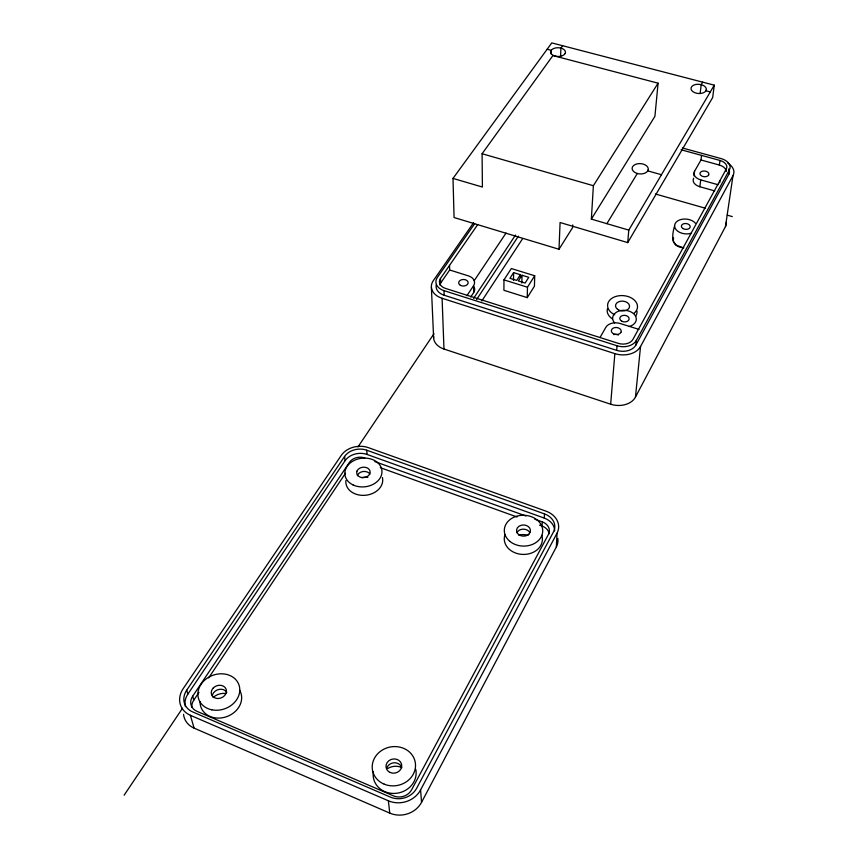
<?xml version="1.0" encoding="UTF-8"?>
<svg xmlns="http://www.w3.org/2000/svg" width="858" height="858" viewBox="0 0 858 858"><rect width="100%" height="100%" fill="white"/><g stroke="black" fill="none" stroke-linecap="round" stroke-linejoin="round"><path stroke-width="1.29" d="M503.968 279.869L503.914 290.294L527.252 297.629L534.437 286.197L534.695 275.772L511.336 268.543L503.968 279.869L527.466 287.216L527.252 297.629M513.524 280.448L513.61 272.63L520.345 274.721L520.302 277.327M521.868 283.054L521.996 275.236L528.753 277.327L525.128 283.043L518.35 280.931L521.996 275.236M551.168 54.011L551.286 50.322L547.147 49.238M549.152 533.719A11.776 9.459 2.5 0 0 542.117 526.051L542.267 521.868L534.716 519.154M560.585 56.735L560.907 48.145L562.634 45.731M554.633 530.92A17.021 13.653 2.5 0 0 544.304 518.103L544.465 513.888L366.698 450.203A16.484 12.645 -6.5 0 0 344.573 456.456L186.712 690.175A19.123 15.862 -21.2 0 0 192.621 711.904L390.39 797.103A19.52 17.686 -11.7 0 0 416.656 788.255L553.474 531.939A17.085 13.664 2.5 0 0 544.465 513.888M558.998 249.26L560.081 222.522L627.724 242.599L712.676 97.533L714.274 85.167L551.769 42.9L452.992 178.4L454.075 217.535L558.998 249.26L572.597 227.595L572.726 224.914M556.349 546.954L557.014 533.215A20.914 16.731 2.5 0 0 545.967 511.143L368.404 447.651A20.184 15.476 -6.5 0 0 341.334 455.287L183.172 688.663A23.423 19.423 -21.2 0 0 190.369 715.282L194.101 728.131L389.757 813.105A23.606 21.514 -12.3 0 0 421.546 802.327L556.349 546.954A20.689 16.677 2.6 0 0 557.818 538.406M714.274 85.167L628.785 230.116L591.355 219.101L593.382 185.703L658.086 83.183L552.917 55.566L482.089 153.743L482.4 187.044L452.992 178.4M433.622 336.529A18.361 13.16 -1.7 0 0 443.972 349.034L610.66 404.204L614.864 353.625A19.777 14.125 4.6 0 0 640.551 346.471L733 175.59A17.836 11.293 5.7 0 0 727.809 163.149M436.347 284.545A14.254 9.899 -1.7 0 0 444.154 295.227L616.677 350.354L617.052 345.774A14.886 10.596 4.5 0 0 636.357 340.422L729.439 169.82A13.417 8.473 5.7 0 0 721.042 158.569L682.357 147.962M627.724 242.599L628.785 230.116M658.086 83.183L654.922 116.334L591.355 219.101M616.677 350.354A14.833 10.586 4.6 0 0 635.917 345.002L636.357 340.422M610.66 404.204A19.08 14.05 4.9 0 0 635.456 397.104L640.551 346.471M683.88 247.823C671.117 246.943 671.428 236.937 674.592 225.911M700.149 93.35L701.2 84.685L702.713 82.153M693.972 175.869L694.54 171.31L700.986 159.985L701.565 155.395M714.693 190.905L699.849 186.733L700.729 179.89A10.114 6.435 5.4 0 1 694.54 171.31M726.179 171.096A10.103 6.403 5.7 0 0 719.358 165.047L720.001 160.457L681.08 149.764M719.68 182.797L720.001 180.502M725.997 171.257L726.329 168.962A10.135 6.403 5.7 0 0 720.001 160.457M635.917 345.002L728.764 174.41L729.439 169.82M635.456 397.104L725.46 226.598L733 175.59M357.4 475.611L357.496 475.235A6.746 5.223 -6.4 0 1 367.599 472.136L368.919 472.973A6.746 5.223 -6.4 0 1 369.895 474.066M672.983 239.875L673.498 237.784L673.358 241.602L676.104 245.109L682.914 247.672M421.546 802.327L420.581 789.928L557.014 533.215M726.329 168.962L632.957 339.35A11.251 8.001 4.5 0 1 618.382 343.382L445.516 288.417A10.8 7.486 -1.7 0 1 440.476 278.485L477.681 224.635M600.225 337.173L605.769 327.424A11.133 7.904 4.3 0 1 620.13 323.487L638.985 329.408M606.885 223.67L637.333 173.466M527.466 287.216L534.695 275.772M520.345 274.721L516.698 280.416L509.942 278.314L513.61 272.63M481.799 300.986L522.715 238.535M476.619 299.506L518.371 236.165M473.605 298.38L515.508 235.028M470.731 296.986L473.68 292.546A10.693 7.454 -1.2 0 0 474.034 286.84M191.881 707.357A13.181 10.961 -21.5 0 1 193.79 700.139L199.002 692.352M208.666 677.895L345.495 473.219M474.195 280.695L506.027 233.076M466.902 295.72L473.573 285.714A10.746 7.454 -1.2 0 0 468.393 275.868L449.656 269.991L449.517 265.401M124.12 795.216L182.497 708.258M357.925 446.997L433.976 333.719M542.267 521.868A11.808 9.47 2.5 0 1 548.466 534.384L411.636 789.768A13.492 12.248 -11.9 0 1 393.511 795.881L196.804 711.239A13.224 10.982 -21.4 0 1 192.675 696.203L349.474 462.312A11.401 8.762 -6.5 0 1 364.8 457.968M185.446 706.606A19.058 15.83 -21.4 0 1 187.848 694.143L345.066 460.714A16.431 12.634 -6.5 0 1 367.117 454.472L544.304 518.103M439.768 284.942A10.768 7.486 -1.7 0 1 440.647 283.076L449.656 269.991M474.635 223.702L437.344 277.499A14.296 9.899 -1.7 0 0 443.994 290.647L444.154 295.227M473.605 222.64L433.269 280.738A19.005 13.202 -1.7 0 0 442.084 298.284L443.972 349.034M705.898 90.776L710.285 91.924M700.986 159.985L719.358 165.047M700.729 179.89L718.114 184.749M647.726 170.871L661.454 174.721M655.405 193.983L705.394 208.237M727.262 215.154L732.271 216.591M482.089 153.743L593.382 185.703M443.994 290.647L617.052 345.774M442.084 298.284L614.864 353.625M374.871 461.593L525.9 515.98M380.287 467.642L517.02 516.999M539.607 525.15L542.117 526.051M190.369 715.282L388.384 800.793A23.895 21.654 -11.7 0 0 420.581 789.928M186.712 690.175L187.848 694.143M192.675 696.203L193.79 700.139M344.573 456.456L345.066 460.714M388.384 800.793L389.757 813.105M366.698 450.203L367.117 454.472M431.392 287.462L433.633 338.245M440.476 278.485L440.647 283.076M473.573 285.714L473.68 292.546M726.329 222.254A17.267 11.315 6 0 1 725.46 226.598M691.516 233.162A11.229 7.411 5.4 0 1 676.168 229.762A11.229 7.411 5.4 0 1 680.051 219.787A11.229 7.411 5.4 0 1 695.398 223.177M614.618 322.908A11.862 8.355 4.4 0 1 618.489 311.207A11.862 8.355 4.4 0 1 635.017 315.251A11.862 8.355 4.4 0 1 629.289 326.49M728.742 168.951A13.374 8.473 5.7 0 1 728.764 174.41M194.101 728.131A23.145 19.305 -21.7 0 1 183.537 714.339M518.725 535.22A12.087 9.77 1.8 0 1 527.927 535.392M361.797 477.67A11.722 9.116 -6.5 0 1 367.825 477.38M213.127 697.511A13.428 11.24 -20.7 0 1 225.879 693.521M387.762 768.511A13.674 12.366 -12.1 0 1 401.297 767.352M541.773 535.306A19.08 15.38 1.8 0 1 523.123 554.429A19.08 15.38 1.8 0 1 505.008 534.588M382.411 477.498A18.49 14.339 -6.5 0 1 365.154 495.302A18.49 14.339 -6.5 0 1 345.913 480.48M239.65 690.24A21.203 17.707 -20.5 0 1 225.128 717.149A21.203 17.707 -20.5 0 1 200.075 701.512M415.755 769.326A21.589 19.487 -11.9 0 1 395.066 793.403A21.589 19.487 -11.9 0 1 373.391 771.674M636.99 311.079A14.951 10.478 4.3 0 1 635.542 316.366M612.226 318.768A14.951 10.478 4.3 0 1 607.475 308.623M613.609 334.588A4.891 3.486 4.3 0 1 618.468 335.028M699.849 186.733A10.071 6.435 5.5 0 1 693.693 178.153M516.881 532.775A6.961 5.598 1.7 0 1 524.013 529.193L525.782 529.515A6.961 5.598 1.7 0 1 529.718 532.443M386.668 768.371A7.883 7.1 -11.7 0 1 394.197 762.773A7.883 7.1 -11.7 0 1 401.812 767.685M212.323 695.913A7.733 6.446 -20.4 0 1 213.739 692.599L215.101 691.226A7.733 6.446 -20.4 0 1 226.791 692.438M614.746 314.757A15.004 10.489 4.3 0 1 610.21 299.667A15.004 10.489 4.3 0 1 631.713 298.134A15.004 10.489 4.3 0 1 633.869 313.395M708.579 175.021L708.536 175.204A4.462 2.831 5.4 0 1 703.067 176.501A4.462 2.831 5.4 0 1 700.085 172.994A4.462 2.831 5.4 0 1 705.04 171.085L706.155 171.343A4.462 2.831 5.4 0 1 708.837 174.506L708.579 175.021M357.035 470.978L356.681 472.34A6.767 5.223 -6.4 0 0 365.572 477.273A6.767 5.223 -6.4 0 0 368.5 468.725L367.181 467.889A6.767 5.223 -6.4 0 0 357.035 470.978M706.306 89.758L705.844 90.916A7.679 4.612 4.5 0 1 696.889 93.308A7.679 4.612 4.5 0 1 691.065 88.02L691.537 86.873A7.679 4.612 4.5 0 1 699.485 84.352L701.426 84.728A7.679 4.612 4.5 0 1 706.306 89.758M648.198 169.82L647.629 171.096A8.097 5.169 3.7 0 1 638.995 173.842L636.958 173.38A8.097 5.169 3.7 0 1 632.421 167.042A8.097 5.169 3.7 0 1 641.387 163.696L643.414 164.146A8.097 5.169 3.7 0 1 648.198 169.82M620.924 332.314L620.345 333.108A4.912 3.486 4.3 0 1 614.66 334.234L613.513 333.783A4.912 3.486 4.3 0 1 612.001 329.129A4.912 3.486 4.3 0 1 618.296 327.885A4.912 3.486 4.3 0 1 620.924 332.314M565.132 53.496L564.328 54.526A7.411 4.376 1.1 0 1 554.933 56.038A7.411 4.376 1.1 0 1 550.986 50.697L551.812 49.667A7.411 4.376 1.1 0 1 560.274 47.962L562.022 48.456A7.411 4.376 1.1 0 1 565.132 53.496M213.428 687.826L212.698 688.631A7.765 6.456 -20.2 0 0 216.109 698.305L218.05 698.509A7.765 6.456 -20.2 0 0 226.158 689.264A7.765 6.456 -20.2 0 0 214.071 687.247L213.428 687.826M529.247 533.815L528.024 534.888A6.982 5.609 1.7 0 1 516.859 532.196A6.982 5.609 1.7 0 1 524.099 524.989L525.879 525.321A6.982 5.609 1.7 0 1 529.247 533.815M389.972 772.415L388.331 771.353A7.915 7.111 -11.5 0 1 391.13 759.469A7.915 7.111 -11.5 0 1 401.716 766.344A7.915 7.111 -11.5 0 1 389.972 772.415M682.957 228.539A4.429 2.928 5.4 0 0 690.143 227.177A4.429 2.928 5.4 0 0 684.255 223.606A4.429 2.928 5.4 0 0 682.957 228.539M621.728 321.182A4.687 3.293 4.4 0 0 629.129 319.155A4.687 3.293 4.4 0 0 622.586 315.529A4.687 3.293 4.4 0 0 621.728 321.182M460.36 285.306A4.74 3.293 -1.2 0 0 468.082 283.279A4.74 3.293 -1.2 0 0 461.797 279.676A4.74 3.293 -1.2 0 0 460.36 285.306M211.819 709.813A21.353 17.771 -20.2 0 0 239.446 686.604A21.353 17.771 -20.2 0 0 205.234 679.654A21.353 17.771 -20.2 0 0 211.819 709.813M384.212 784.169A21.75 19.562 -11.5 0 0 415.486 764.188A21.75 19.562 -11.5 0 0 381.885 750.31A21.75 19.562 -11.5 0 0 384.212 784.169M352.938 484.877A18.619 14.372 -6.4 0 0 381.928 472.769A18.619 14.372 -6.4 0 0 355.373 459.888A18.619 14.372 -6.4 0 0 352.938 484.877M509.888 541.398A19.208 15.412 1.7 0 0 542.052 534.909A19.208 15.412 1.7 0 0 518.597 515.722A19.208 15.412 1.7 0 0 509.888 541.398M617.535 309.298A7.046 4.923 4.3 0 0 629.322 307.604A7.046 4.923 4.3 0 0 620.774 301.201A7.046 4.923 4.3 0 0 617.535 309.298"/></g></svg>
